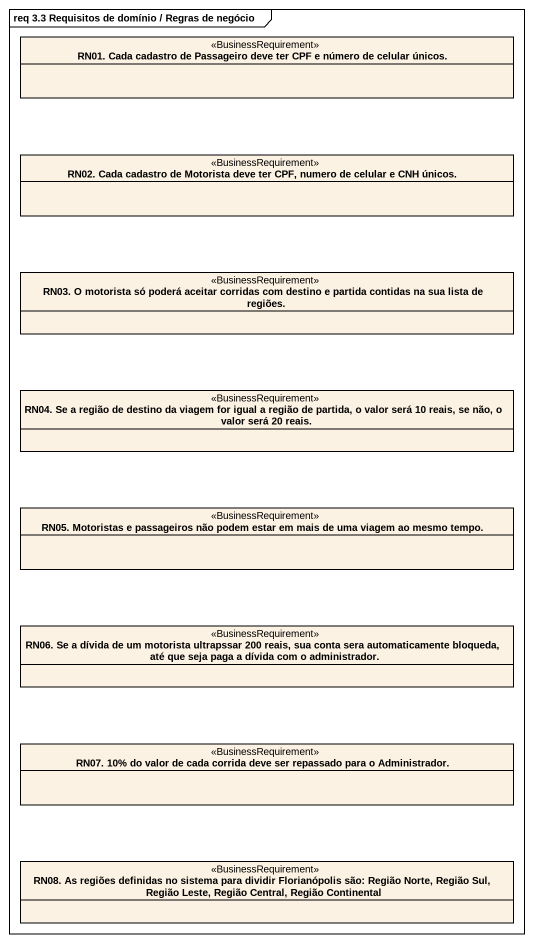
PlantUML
@startuml
mainframe req 3.3 Requisitos de domínio / Regras de negócio
hide circle
hide empty members
class "RN01. Cada cadastro de Passageiro deve ter CPF e número de celular únicos." as RN01_Cada_cadastro_de <<BusinessRequirement>>
class "RN02. Cada cadastro de Motorista deve ter CPF, numero de celular e CNH únicos." as RN02_Cada_cadastro_de <<BusinessRequirement>>
class "RN03. O motorista só poderá aceitar corridas com destino e partida contidas na sua lista de regiões." as RN03_O_motorista_só_poderá <<BusinessRequirement>>
class "RN04. Se a região de destino da viagem for igual a região de partida, o valor será 10 reais, se não, o valor será 20 reais." as RN04_Se_a_região_de_destino <<BusinessRequirement>>
class "RN05. Motoristas e passageiros não podem estar em mais de uma viagem ao mesmo tempo." as RN05_Motoristas_e <<BusinessRequirement>>
class "RN06. Se a dívida de um motorista ultrapssar 200 reais, sua conta sera automaticamente bloqueda, até que seja paga a dívida com o administrador." as RN06_Se_a_dívida_de_um <<BusinessRequirement>>
class "RN07. 10% do valor de cada corrida deve ser repassado para o Administrador." as RN07_10_do_valor_de_cada <<BusinessRequirement>>
class "RN08. As regiões definidas no sistema para dividir Florianópolis são: Região Norte, Região Sul, Região Leste, Região Central, Região Continental" as RN08_As_regiões_definidas <<BusinessRequirement>>
@enduml
